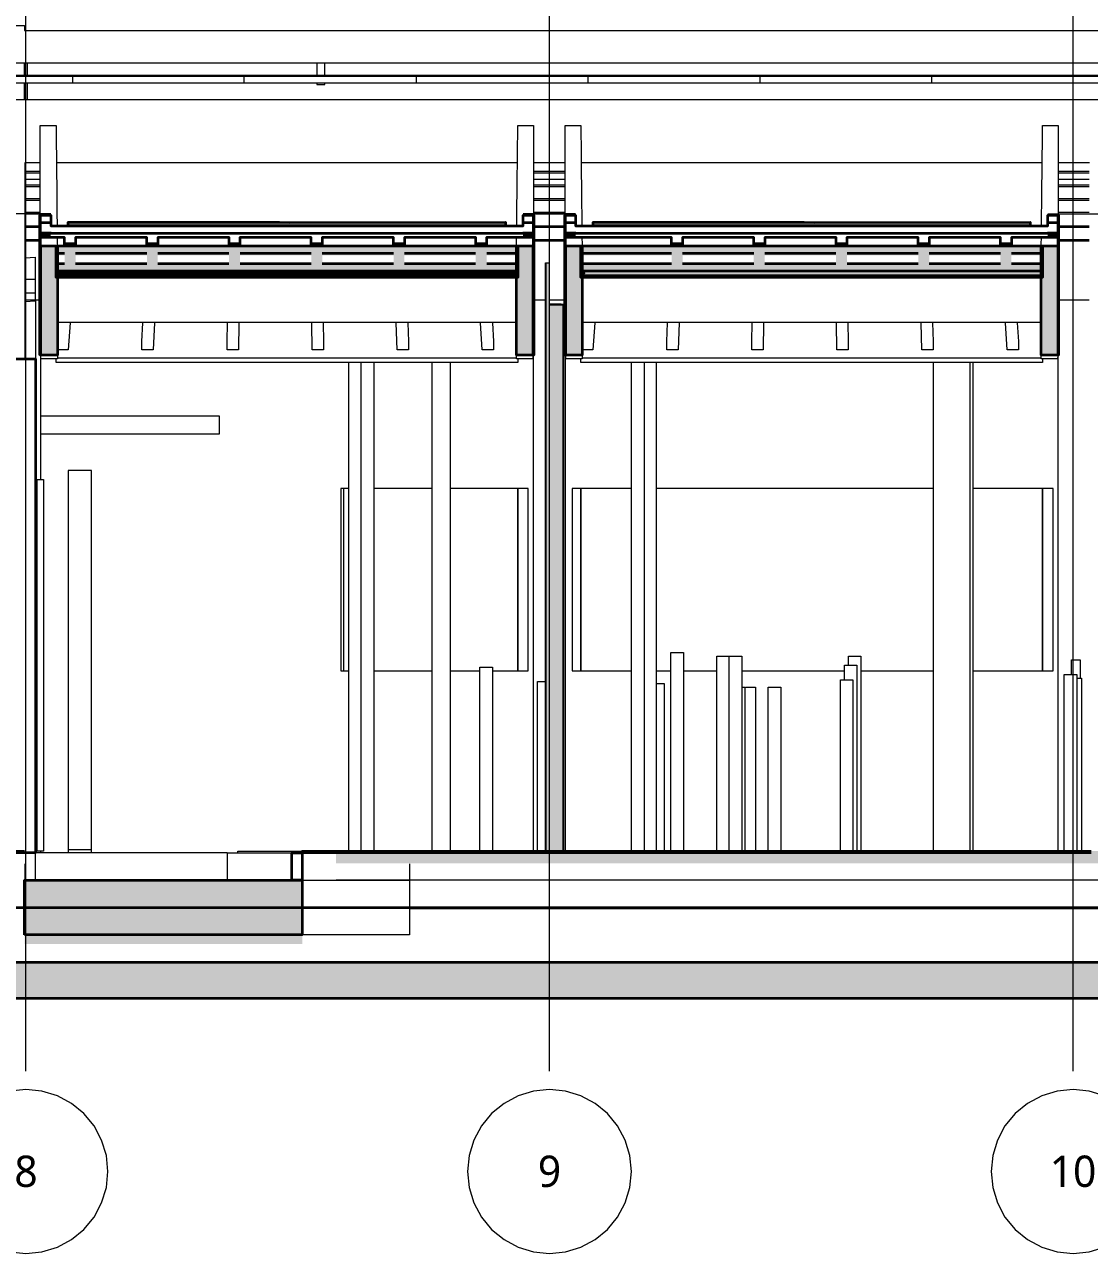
# Model space of a CAD drawing. Header units: millimetres. Extents: x 0 to 153524, y 0 to 59400.
# Drawn here: x 34685 to 40535, y 42700 to 49449 of the extents above; entities that cross this region are included whole.
import ezdxf

# ---------------------------------------------------------------- set-up
doc = ezdxf.new("R2010")
doc.units = ezdxf.units.MM
doc.linetypes.add('DASHDOT', pattern=[3.556, 2.54, -0.508, 0, -0.508])
for name, color, linetype, lineweight in [('01_切断（構造・壁）', 7, 'Continuous', 35), ('02_切断（家具）', 8, 'Continuous', 18), ('03_切断（ガラス）', 5, 'Continuous', 13), ('05_断熱（仮）', 2, 'Continuous', 9), ('10_見えがかり', 7, 'Continuous', 13), ('11_見えがかり（家具）', 8, 'Continuous', 9), ('12_見えがかり（ガラス）', 5, 'Continuous', 9), ('40_通り芯', 1, 'DASHDOT', 9), ('41_通り芯の符号', 1, 'Continuous', 13)]:
    doc.layers.add(name, color=color, linetype=linetype, lineweight=lineweight)
doc.styles.add('JP', font='NotoSansCJKjp-Regular.otf')

msp = doc.modelspace()

# ---------------------------------------------------------------- hatches: boundary and pattern name
at = {"layer": '01_切断（構造・壁）'}
for color, points in [(7, [(34769.2, 47633.3), (34769.2, 47701.5), (34769.2, 48402.3), (34769.4, 48402.3), (34771.1, 48402.3), (34771.1, 48334.1), (34771.1, 47633.3), (34771, 47633.3), (34771, 47633.3)]), (7, [(37482.9, 47633.3), (37481.1, 47633.3), (37481.1, 47701.5), (37481.1, 48402.3), (37481.3, 48402.3), (37483, 48402.3), (37483, 48334.1), (37483, 47633.3)]), (7, [(37654.1, 47633.3), (37653.9, 47633.3), (37652.2, 47633.3), (37652.2, 47701.5), (37652.2, 48402.3), (37652.3, 48402.3), (37654.1, 48402.3), (37654.1, 48334.1), (37654.1, 48334.1)]), (7, [(40365.8, 47633.3), (40364, 47633.3), (40364, 47701.5), (40364, 48402.3), (40364.2, 48402.3), (40366, 48402.3), (40366, 48334.1), (40366, 48334.1), (40366, 47633.3)]), (7, [(36137.7, 48342.4), (36085.3, 48342.5), (34924.9, 48342.5), (34924.9, 48352.8), (34924.9, 48362.5), (36085.7, 48362.5), (36138, 48362.4), (37327.4, 48362.5), (37327.4, 48352.1), (37327.4, 48342.5), (36137.7, 48342.4)]), (7, [(40210.3, 48342.5), (39021.6, 48342.4), (38968.3, 48342.5), (37807.8, 48342.5), (37807.8, 48352.8), (37807.8, 48362.5), (38968.6, 48362.5), (39021.9, 48362.4), (40210.3, 48362.5), (40210.3, 48352.1)]), (7, [(34794.8, 48233.3), (34864.7, 48233.3), (34864.7, 47633.3), (34810.1, 47633.3), (34774.7, 47633.3), (34774.7, 48233.3)]), (7, [(37387.6, 48233.3), (37407.8, 48233.3), (37477.6, 48233.3), (37477.6, 47633.3), (37423, 47633.3), (37387.6, 47633.3)]), (7, [(37677.8, 48233.3), (37747.6, 48233.3), (37747.6, 47633.3), (37693, 47633.3), (37657.6, 47633.3), (37657.6, 48233.3)]), (7, [(40270.6, 48233.3), (40290.7, 48233.3), (40360.6, 48233.3), (40360.6, 47633.3), (40306, 47633.3), (40270.6, 47633.3)]), (7, [(37473.8, 44900), (37415.7, 44900), (37240.6, 44900), (37178.4, 44900), (37178.3, 44900), (37177.2, 44900), (37176, 44900), (37173.6, 44900), (37168.6, 44900), (37161.5, 44900), (37152.3, 44900), (37141.3, 44900), (37128.8, 44900), (37115, 44900), (37100.1, 44900), (37084.4, 44900), (37068.2, 44900), (37051.6, 44900), (37035, 44900), (37018.6, 44900), (37002.7, 44900), (36987.6, 44900), (36973.6, 44900), (36959.7, 44900), (36944.7, 44900), (36928.9, 44900), (36912.4, 44900), (36895.3, 44900), (36877.8, 44900), (36860, 44900), (36842.1, 44900), (36824.2, 44900), (36806.6, 44900), (36789.4, 44900), (36772.7, 44900), (36756.8, 44900), (36741.8, 44900), (36727.7, 44900), (36724.4, 44900), (36719.1, 44900), (36713.4, 44900), (36707.3, 44900), (36700.8, 44900), (36693.9, 44900), (36686.7, 44900), (36679, 44900), (36671, 44900), (36662.7, 44900), (36654, 44900), (36644.9, 44900), (36635.6, 44900), (36625.9, 44900), (36615.9, 44900), (36605.7, 44900), (36595.1, 44900), (36584.3, 44900), (36573.3, 44900), (36560.8, 44900), (36546, 44900), (36529, 44900), (36510.1, 44900), (36489.5, 44900), (36467.4, 44900), (36444.2, 44900), (36420, 44900), (36344.9, 44900), (36343.6, 44900), (36340.3, 44900), (36335.1, 44900), (36328.2, 44900), (36319.6, 44900), (36309.5, 44900), (36298.1, 44900), (36285.4, 44900), (36271.8, 44900), (36257.3, 44900), (36242.4, 44900), (36227.1, 44900), (36211.8, 44900), (36210.4, 44900), (36210.4, 44909), (36210.4, 44910), (36211.8, 44910), (36227.1, 44910), (36242.4, 44910), (36257.3, 44910), (36271.8, 44910), (36285.4, 44910), (36298.1, 44910), (36309.5, 44910), (36319.6, 44910), (36328.2, 44910), (36335.1, 44910), (36340.3, 44910), (36343.6, 44910), (36344.9, 44910), (36420, 44910), (36444.2, 44910), (36467.4, 44910), (36489.5, 44910), (36510.1, 44910), (36529, 44910), (36546, 44910), (36560.8, 44910), (36573.3, 44910), (36584.3, 44910), (36595.1, 44910), (36605.7, 44910), (36615.9, 44910), (36625.9, 44910), (36635.6, 44910), (36644.9, 44910), (36654, 44910), (36662.7, 44910), (36671, 44910), (36679, 44910), (36686.7, 44910), (36693.9, 44910), (36700.8, 44910), (36707.3, 44910), (36713.4, 44910), (36719.1, 44910), (36724.4, 44910), (36727.7, 44910), (36741.8, 44910), (36756.8, 44910), (36772.7, 44910), (36789.4, 44910), (36806.6, 44910), (36824.2, 44910), (36842.1, 44910), (36860, 44910), (36877.8, 44910), (36895.3, 44910), (36912.4, 44910), (36928.9, 44910), (36944.7, 44910), (36959.7, 44910), (36973.6, 44910), (36987.6, 44910), (37002.7, 44910), (37018.6, 44910), (37035, 44910), (37051.6, 44910), (37068.2, 44910), (37084.4, 44910), (37100.1, 44910), (37115, 44910), (37128.8, 44910), (37141.3, 44910), (37152.3, 44910), (37161.5, 44910), (37168.6, 44910), (37173.6, 44910), (37176, 44910), (37177.2, 44910), (37178.3, 44910), (37178.4, 44910), (37240.6, 44910), (37415.7, 44910), (37473.8, 44910), (37566.7, 44910), (37566.7, 44903.8), (37566.7, 44900)]), (7, [(47879.6, 44842), (47879.6, 44900), (36396.1, 44900), (36396.1, 44842)]), (7, [(40450.8, 44900), (40263.7, 44900), (40146.7, 44900), (39971.6, 44900), (39796.6, 44900), (39621.5, 44900), (39446.4, 44900), (39271.4, 44900), (39154.4, 44900), (38874.3, 44900), (38594.2, 44900), (38314.1, 44900), (38034, 44900), (37753.9, 44900), (37566.7, 44900), (37566.7, 44906.2), (37566.7, 44910), (37753.9, 44910), (38034, 44910), (38314.1, 44910), (38594.2, 44910), (38874.3, 44910), (39154.4, 44910), (39271.4, 44910), (39446.4, 44910), (39621.5, 44910), (39796.6, 44910), (39971.6, 44910), (40146.7, 44910), (40263.7, 44910), (40450.8, 44910), (40450.8, 44903.8), (40450.8, 44903.8)]), (7, [(40450.8, 44910), (40543.8, 44910), (40823.9, 44910), (41104, 44910), (41384.1, 44910), (41664.2, 44910), (41944.3, 44910), (42002.4, 44910), (42177.5, 44910), (42352.5, 44910), (42527.6, 44910), (42702.7, 44910), (42877.7, 44910), (43052.8, 44910), (43332.9, 44910), (43332.9, 44903.8), (43332.9, 44903.8), (43332.9, 44900), (43052.8, 44900), (42877.7, 44900), (42702.7, 44900), (42527.6, 44900), (42352.5, 44900), (42177.5, 44900), (42002.4, 44900), (41944.3, 44900), (41664.2, 44900), (41384.1, 44900), (41104, 44900), (40823.9, 44900), (40543.8, 44900), (40450.8, 44900), (40450.8, 44906.2), (40450.8, 44906.2)]), (8, [(69279.8, 44100), (69129.8, 44100), (14654.1, 44100), (14504.1, 44100), (14504.1, 44300), (14504.1, 44752), (14654.1, 44752), (14654.1, 44300), (69129.8, 44300), (69129.8, 44752), (69279.8, 44752), (69279.8, 44300)]), (7, [(34684.7, 44450), (34684.7, 44629.6), (34684.7, 44750), (35266.4, 44750), (35270.5, 44750), (35327.9, 44750), (35329.8, 44750), (35333.2, 44750), (35700.6, 44750), (35703.5, 44750), (35709.7, 44750), (35918.7, 44750), (35918.8, 44750), (35925.2, 44750), (35932.5, 44750), (35940.7, 44750), (35949.6, 44750), (35951, 44750), (35954.8, 44750), (36047.6, 44750), (36049.3, 44750), (36052.7, 44750), (36057.9, 44750), (36064.6, 44750), (36072.8, 44750), (36082.3, 44750), (36093, 44750), (36104.6, 44750), (36117.1, 44750), (36130.1, 44750), (36143.4, 44750), (36156.8, 44750), (36169.9, 44750), (36182.4, 44750), (36195.9, 44750), (36210.4, 44750), (36210.4, 44479.8), (36210.4, 44450), (36195.9, 44450), (36182.4, 44450), (36169.9, 44450), (36156.8, 44450), (36143.4, 44450), (36130.1, 44450), (36117.1, 44450), (36104.6, 44450), (36093, 44450), (36082.3, 44450), (36072.8, 44450), (36064.6, 44450), (36057.9, 44450), (36052.7, 44450), (36049.3, 44450), (36047.6, 44450), (35954.8, 44450), (35951, 44450), (35949.6, 44450), (35940.7, 44450), (35932.5, 44450), (35925.2, 44450), (35918.8, 44450), (35918.7, 44450), (35709.7, 44450), (35703.5, 44450), (35700.6, 44450), (35333.2, 44450), (35329.8, 44450), (35327.9, 44450), (35270.5, 44450), (35266.4, 44450)])]:
    msp.add_hatch(color=color, dxfattribs=at).paths.add_polyline_path(points)
at = {"layer": '01_切断（構造・壁）', "true_color": 0xe9dcc4}
for points in [[(36054.2, 48095.4), (37394.6, 48095.4), (37394.6, 48083.4), (36204.5, 48083.4), (34857.6, 48083.4), (34857.6, 48095.4)], [(37394.6, 48083.4), (37394.6, 48071.4), (36054.2, 48071.4), (34857.6, 48071.4), (34857.6, 48072.2), (34857.6, 48083.4), (36204.1, 48083.4), (36204.1, 48083.4)], [(40277.6, 48083.4), (40277.6, 48071.4), (38937.1, 48071.4), (37740.6, 48071.4), (37740.6, 48072.2), (37740.5, 48083.4), (37759.6, 48083.4), (37740.6, 48083.4), (37740.6, 48095.4), (38937.1, 48095.4), (40277.6, 48095.4), (40277.6, 48083.4)]]:
    msp.add_hatch(color=8, dxfattribs=at).paths.add_polyline_path(points)
at = {"layer": '02_切断（家具）'}
msp.add_hatch(color=8, dxfattribs=at).paths.add_polyline_path([(37613.2, 47909.4), (37613.8, 47909.4), (37614.4, 47909.4), (37615, 47909.4), (37615.5, 47909.4), (37616.1, 47909.4), (37616.6, 47909.4), (37617.1, 47909.4), (37617.6, 47909.4), (37618.1, 47909.4), (37618.6, 47909.4), (37619.1, 47909.4), (37619.6, 47909.4), (37620.1, 47909.4), (37620.6, 47909.4), (37621.1, 47909.4), (37621.7, 47909.4), (37622.2, 47909.4), (37622.7, 47909.4), (37623.2, 47909.4), (37623.7, 47909.4), (37624.3, 47909.4), (37625.8, 47909.4), (37626.3, 47909.4), (37627.8, 47909.4), (37628.3, 47909.4), (37629.7, 47909.4), (37630.2, 47909.4), (37630.6, 47909.4), (37631, 47909.4), (37631.4, 47909.4), (37631.8, 47909.4), (37632.2, 47909.4), (37632.6, 47909.4), (37633, 47909.4), (37633.5, 47909.4), (37633.9, 47909.4), (37634.3, 47909.4), (37634.7, 47909.4), (37635.1, 47909.4), (37635.5, 47909.4), (37636, 47909.4), (37636.4, 47909.4), (37637, 47909.4), (37637.4, 47909.4), (37638, 47909.4), (37638.3, 47909.4), (37638.8, 47909.4), (37639.1, 47909.4), (37639.5, 47909.4), (37639.8, 47909.4), (37640.1, 47909.4), (37640.3, 47909.4), (37640.5, 47909.4), (37640.7, 47909.4), (37640.8, 47909.4), (37641, 47909.4), (37641.1, 47909.4), (37641.1, 45698.2), (37641.1, 45698.2), (37641.1, 44900), (37640.4, 44900), (37637.9, 44900), (37635.6, 44900), (37633.5, 44900), (37631.5, 44900), (37629.7, 44900), (37628, 44900), (37626.4, 44900), (37625, 44900), (37623.6, 44900), (37622.3, 44900), (37621, 44900), (37619.8, 44900), (37618.6, 44900), (37617.4, 44900), (37616.3, 44900), (37615.1, 44900), (37614.1, 44900), (37613, 44900), (37612, 44900), (37611, 44900), (37610, 44900), (37609, 44900), (37608.1, 44900), (37607.2, 44900), (37606.3, 44900), (37605.4, 44900), (37604.5, 44900), (37603.7, 44900), (37602.9, 44900), (37602.1, 44900), (37601.3, 44900), (37600.5, 44900), (37599.8, 44900), (37599, 44900), (37598.3, 44900), (37597.6, 44900), (37596.9, 44900), (37596.2, 44900), (37595.6, 44900), (37594.9, 44900), (37594.3, 44900), (37593.6, 44900), (37593, 44900), (37592.3, 44900), (37591.6, 44900), (37591, 44900), (37590.3, 44900), (37589.5, 44900), (37588.8, 44900), (37588.1, 44900), (37587.3, 44900), (37586.6, 44900), (37585.8, 44900), (37585, 44900), (37584.2, 44900), (37583.3, 44900), (37582.5, 44900), (37581.6, 44900), (37580.7, 44900), (37579.8, 44900), (37578.9, 44900), (37578, 44900), (37577, 44900), (37576, 44900), (37575, 44900), (37574, 44900), (37573, 44900), (37571.9, 44900), (37570.8, 44900), (37569.7, 44900), (37568.6, 44900), (37567.4, 44900), (37566.2, 44900), (37564.9, 44900), (37563.6, 44900), (37562.2, 44900), (37560.6, 44900), (37559, 44900), (37557.3, 44900), (37555.4, 44900), (37553.3, 44900), (37551.1, 44900), (37550.6, 44900), (37550.6, 47375.2), (37550.6, 48140), (37551.9, 48140), (37553.6, 48140), (37555.2, 48140), (37556.9, 48140), (37558.5, 48140), (37560.2, 48140), (37561.8, 48140), (37563.4, 48140), (37565.1, 48140), (37566.7, 48140), (37567.6, 48140), (37567.6, 47963.9), (37567.6, 47909.3), (37568.3, 47909.3), (37569.9, 47909.3), (37571.5, 47909.3), (37573, 47909.3), (37574.6, 47909.3), (37576.2, 47909.3), (37577.8, 47909.3), (37579.3, 47909.3), (37580.9, 47909.3), (37582.4, 47909.3), (37583.9, 47909.3), (37585.4, 47909.3), (37587, 47909.3), (37588.5, 47909.3), (37590.1, 47909.3), (37591.7, 47909.3), (37593.4, 47909.3), (37595.2, 47909.3), (37597, 47909.3), (37598.9, 47909.3), (37600.9, 47909.3), (37602.9, 47909.3), (37605, 47909.4), (37607.2, 47909.4), (37609.5, 47909.4), (37609.8, 47909.4), (37610.5, 47909.4), (37611.2, 47909.4), (37611.9, 47909.4), (37612.6, 47909.4), (37612.6, 47909.4)])
at = {"layer": '05_断熱（仮）', "true_color": 0xf3d98b}
for points in [[(34801.7, 48305.3), (34828.8, 48305.3), (34828.8, 48278.4), (34771.1, 48278.4), (34771.1, 48305.3)], [(37454, 48305.3), (37481.1, 48305.3), (37481.1, 48278.4), (37423.4, 48278.4), (37423.4, 48305.3)], [(37684.7, 48305.3), (37711.7, 48305.3), (37711.7, 48278.4), (37654.1, 48278.4), (37654.1, 48305.3)], [(40337, 48305.3), (40364, 48305.3), (40364, 48278.4), (40306.4, 48278.4), (40306.4, 48305.3)], [(37394.7, 48233.4), (37394.7, 48181.4), (37223.4, 48181.4), (37223.4, 48160), (37223.4, 48160), (37223.4, 48136.5), (37193.7, 48136.5), (37163.4, 48136.5), (37163.4, 48158.1), (37163.4, 48181.4), (36771.7, 48181.4), (36771.7, 48160.1), (36771.7, 48136.7), (36741.9, 48136.7), (36711.6, 48136.7), (36711.6, 48158.2), (36711.6, 48181.4), (36320, 48181.4), (36320, 48160.2), (36320, 48136.8), (36290.2, 48136.8), (36290.2, 48136.8), (36259.9, 48136.8), (36259.9, 48158.3), (36259.9, 48181.4), (36053, 48181.4), (35868.2, 48181.4), (35868.2, 48160.2), (35868.2, 48136.8), (35838.5, 48136.7), (35838.5, 48136.7), (35808.2, 48136.7), (35808.2, 48158.3), (35808.2, 48181.4), (35416.5, 48181.4), (35416.5, 48160.1), (35416.5, 48136.7), (35386.7, 48136.7), (35356.4, 48136.6), (35356.4, 48158.2), (35356.4, 48181.4), (34964.8, 48181.4), (34964.8, 48159.9), (34964.8, 48136.5), (34935, 48136.5), (34904.7, 48136.5), (34904.7, 48158), (34904.7, 48181.4), (34857.6, 48181.4), (34857.5, 48233.4), (36201.9, 48233.4)], [(34964.8, 48245.4), (34964.8, 48233.5), (34935, 48233.5), (34904.7, 48233.5), (34904.7, 48245.4)], [(35356.4, 48233.6), (35356.4, 48245.4), (35416.5, 48245.4), (35416.5, 48233.7), (35386.7, 48233.7)], [(35838.5, 48233.7), (35808.2, 48233.7), (35808.2, 48245.4), (35868.2, 48245.4), (35868.2, 48233.8), (35838.5, 48233.7)], [(36290.2, 48233.8), (36259.9, 48233.8), (36259.9, 48245.4), (36320, 48245.4), (36320, 48233.8), (36290.2, 48233.8)], [(36711.6, 48233.7), (36711.6, 48245.4), (36771.7, 48245.4), (36771.7, 48233.7), (36741.9, 48233.7)], [(37163.4, 48233.5), (37163.4, 48245.4), (37223.4, 48245.4), (37223.4, 48233.5), (37193.7, 48233.5)], [(40106.4, 48160), (40106.4, 48136.5), (40076.6, 48136.5), (40046.3, 48136.5), (40046.3, 48158.1), (40046.3, 48181.4), (39654.6, 48181.4), (39654.6, 48160.1), (39654.6, 48136.7), (39624.9, 48136.7), (39594.6, 48136.7), (39594.6, 48158.2), (39594.6, 48181.4), (39202.9, 48181.4), (39202.9, 48160.2), (39202.9, 48136.8), (39173.1, 48136.8), (39142.8, 48136.8), (39142.8, 48158.3), (39142.8, 48181.4), (38935.9, 48181.4), (38751.2, 48181.4), (38751.2, 48160.2), (38751.2, 48136.8), (38721.4, 48136.7), (38691.1, 48136.7), (38691.1, 48158.3), (38691.1, 48181.4), (38299.4, 48181.4), (38299.4, 48160.1), (38299.4, 48136.7), (38269.7, 48136.7), (38239.4, 48136.6), (38239.4, 48136.6), (38239.4, 48158.2), (38239.4, 48181.4), (37740.5, 48181.4), (37740.5, 48233.4), (39084.8, 48233.4), (40277.6, 48233.4), (40277.6, 48181.4), (40106.4, 48181.4)], [(38239.4, 48233.6), (38239.4, 48233.6), (38239.4, 48245.4), (38299.4, 48245.4), (38299.4, 48233.7), (38269.7, 48233.7)], [(38691.1, 48233.7), (38691.1, 48245.4), (38751.2, 48245.4), (38751.2, 48233.8), (38721.4, 48233.7)], [(39142.8, 48233.8), (39142.8, 48245.4), (39202.9, 48245.4), (39202.9, 48233.8), (39173.1, 48233.8)], [(39594.6, 48233.7), (39594.6, 48245.4), (39654.6, 48245.4), (39654.6, 48233.7), (39624.9, 48233.7)], [(40046.3, 48245.4), (40106.4, 48245.4), (40106.4, 48233.5), (40076.6, 48233.5), (40046.3, 48233.5)], [(37394.6, 48136.4), (37394.6, 48095.4), (36054.2, 48095.4), (34857.6, 48095.4), (34857.6, 48136.4), (36201.9, 48136.4)], [(39084.8, 48136.4), (40277.6, 48136.4), (40277.6, 48095.4), (38937.1, 48095.4), (37740.6, 48095.4), (37740.5, 48136.4)], [(34684.7, 44449), (36210.4, 44449), (36210.4, 44429.8), (36210.4, 44400), (36195.9, 44400), (36182.4, 44400), (36169.9, 44400), (36156.8, 44400), (36143.4, 44400), (36130.1, 44400), (36117.1, 44400), (36104.6, 44400), (36093, 44400), (36082.3, 44400), (36072.8, 44400), (36064.6, 44400), (36057.9, 44400), (36052.7, 44400), (36049.3, 44400), (36047.6, 44400), (35954.8, 44400), (35951, 44400), (35949.6, 44400), (35940.7, 44400), (35932.5, 44400), (35925.2, 44400), (35918.8, 44400), (35918.7, 44400), (35709.7, 44400), (35703.5, 44400), (35700.6, 44400), (35333.2, 44400), (35329.8, 44400), (35327.9, 44400), (35270.5, 44400), (35266.4, 44400), (34684.7, 44400)]]:
    msp.add_hatch(color=8, dxfattribs=at).paths.add_polyline_path(points)

# ---------------------------------------------------------------- linework, layer by layer
at = {"layer": '01_切断（構造・壁）'}
for points in [[(34769.2, 47633.3), (34769.2, 47701.5), (34769.2, 48402.3), (34769.4, 48402.3), (34771.1, 48402.3), (34771.1, 48334.1), (34771.1, 47633.3), (34771, 47633.3), (34771, 47633.3), (34769.2, 47633.3)], [(34935, 48233.5), (34904.7, 48233.5), (34904.7, 48255), (34904.7, 48278.4), (34771.1, 48278.4), (34771.1, 48312.1), (34771.1, 48342.4), (34771.1, 48342.4), (34771.1, 48374.2), (34771.1, 48402.3), (34801.7, 48402.3), (34828.8, 48402.3), (34828.8, 48370.5), (34828.8, 48342.4), (36054.2, 48342.4), (37423.4, 48342.4), (37423.4, 48374.2), (37423.4, 48402.3), (37454, 48402.3), (37481.1, 48402.3), (37481.1, 48370.5), (37481.1, 48342.4), (37481.1, 48342.4), (37481.1, 48308.7), (37481.1, 48278.4), (37481.1, 48278.4), (37223.4, 48278.4), (37223.4, 48257), (37223.4, 48257), (37223.4, 48233.5), (37193.7, 48233.5), (37163.4, 48233.5), (37163.4, 48255.1), (37163.4, 48278.4), (36771.7, 48278.4), (36771.7, 48257.1), (36771.7, 48233.7), (36741.9, 48233.7), (36711.6, 48233.7), (36711.6, 48255.2), (36711.6, 48278.4), (36320, 48278.4), (36320, 48257.2), (36320, 48233.8), (36290.2, 48233.8), (36290.2, 48233.8), (36259.9, 48233.8), (36259.9, 48255.3), (36259.9, 48278.4), (36053, 48278.4), (35868.2, 48278.4), (35868.2, 48257.2), (35868.2, 48233.8), (35838.5, 48233.7), (35838.5, 48233.7), (35808.2, 48233.7), (35808.2, 48255.3), (35808.2, 48278.4), (35416.5, 48278.4), (35416.5, 48257.1), (35416.5, 48233.7), (35386.7, 48233.7), (35356.4, 48233.6), (35356.4, 48255.2), (35356.4, 48278.4), (34964.8, 48278.4), (34964.8, 48256.9), (34964.8, 48233.5), (34935, 48233.5)], [(37482.9, 47633.3), (37481.1, 47633.3), (37481.1, 47701.5), (37481.1, 48402.3), (37481.3, 48402.3), (37483, 48402.3), (37483, 48334.1), (37483, 47633.3), (37482.9, 47633.3)], [(37654.1, 47633.3), (37653.9, 47633.3), (37652.2, 47633.3), (37652.2, 47701.5), (37652.2, 48402.3), (37652.3, 48402.3), (37654.1, 48402.3), (37654.1, 48334.1), (37654.1, 48334.1), (37654.1, 47633.3)], [(40106.4, 48233.5), (40076.6, 48233.5), (40046.3, 48233.5), (40046.3, 48255.1), (40046.3, 48278.4), (39654.6, 48278.4), (39654.6, 48257.1), (39654.6, 48233.7), (39624.9, 48233.7), (39594.6, 48233.7), (39594.6, 48255.2), (39594.6, 48278.4), (39202.9, 48278.4), (39202.9, 48257.2), (39202.9, 48233.8), (39173.1, 48233.8), (39142.8, 48233.8), (39142.8, 48255.3), (39142.8, 48278.4), (38935.9, 48278.4), (38751.2, 48278.4), (38751.2, 48257.2), (38751.2, 48233.8), (38721.4, 48233.7), (38691.1, 48233.7), (38691.1, 48255.3), (38691.1, 48278.4), (38299.4, 48278.4), (38299.4, 48257.1), (38299.4, 48233.7), (38269.7, 48233.7), (38239.4, 48233.6), (38239.4, 48233.6), (38239.4, 48255.2), (38239.4, 48278.4), (37654.1, 48278.4), (37654.1, 48312.1), (37654, 48342.4), (37654.1, 48342.4), (37654.1, 48374.2), (37654.1, 48402.3), (37684.7, 48402.3), (37711.7, 48402.3), (37711.7, 48370.5), (37711.7, 48342.4), (38937.1, 48342.4), (40306.4, 48342.4), (40306.4, 48374.2), (40306.4, 48402.3), (40337, 48402.3), (40364, 48402.3), (40364, 48370.5), (40364, 48342.4), (40364.1, 48342.4), (40364.1, 48308.7), (40364, 48278.4), (40106.4, 48278.4), (40106.4, 48257), (40106.4, 48233.5)], [(40365.8, 47633.3), (40364, 47633.3), (40364, 47701.5), (40364, 48402.3), (40364.2, 48402.3), (40366, 48402.3), (40366, 48334.1), (40366, 48334.1), (40366, 47633.3), (40365.8, 47633.3)], [(34772.1, 48362.3), (34801.7, 48362.3), (34827.8, 48362.3)], [(36137.7, 48342.4), (36085.3, 48342.5), (34924.9, 48342.5), (34924.9, 48352.8), (34924.9, 48362.5), (36085.7, 48362.5), (36138, 48362.4), (37327.4, 48362.5), (37327.4, 48352.1), (37327.4, 48342.5), (36137.7, 48342.4), (36137.7, 48342.4)], [(37424.4, 48362.3), (37454, 48362.3), (37480.1, 48362.3)], [(37655.1, 48362.3), (37684.7, 48362.3), (37710.7, 48362.3)], [(40210.3, 48342.5), (39021.6, 48342.4), (38968.3, 48342.5), (37807.8, 48342.5), (37807.8, 48352.8), (37807.8, 48362.5), (38968.6, 48362.5), (39021.9, 48362.4), (40210.3, 48362.5), (40210.3, 48352.1), (40210.3, 48342.5)], [(40307.4, 48362.3), (40337, 48362.3), (40363, 48362.3)], [(34772.1, 48305.3), (34801.7, 48305.3), (34828.8, 48305.3), (34828.8, 48304.8)], [(34829.3, 48302.4), (36054.2, 48302.4), (37422.9, 48302.4)], [(37423.4, 48304.8), (37423.4, 48305.3), (37454, 48305.3), (37480.1, 48305.3)], [(37655.1, 48305.3), (37684.7, 48305.3), (37711.7, 48305.3), (37711.7, 48304.8)], [(37712.2, 48302.4), (38937.1, 48302.4), (40305.9, 48302.4)], [(40306.4, 48304.8), (40306.4, 48305.3), (40337, 48305.3), (40363.1, 48305.3)], [(34794.8, 48233.3), (34864.7, 48233.3), (34864.7, 47633.3), (34810.1, 47633.3), (34774.7, 47633.3), (34774.7, 48233.3), (34794.8, 48233.3)], [(34857.6, 48083.4), (34857.6, 48163), (34857.5, 48233.4), (36201.9, 48233.4), (37394.7, 48233.4), (37394.7, 48153.9), (37394.6, 48083.4), (36204.5, 48083.4), (34857.6, 48083.4)], [(34858.6, 48193.4), (34904.2, 48193.4)], [(34905.7, 48245.4), (34963.8, 48245.4)], [(34965.3, 48193.4), (35355.9, 48193.4)], [(35357.4, 48245.4), (35415.5, 48245.4)], [(35417, 48193.4), (35807.7, 48193.4)], [(35809.2, 48245.4), (35867.2, 48245.4)], [(35868.7, 48193.4), (36201.9, 48193.4), (36259.4, 48193.4)], [(36260.9, 48245.4), (36319, 48245.4)], [(36320.5, 48193.4), (36711.1, 48193.4)], [(36712.6, 48245.4), (36770.7, 48245.4)], [(36772.2, 48193.4), (37162.9, 48193.4)], [(37164.4, 48245.4), (37222.4, 48245.4)], [(37223.9, 48193.4), (37393.7, 48193.4)], [(37387.6, 48233.3), (37407.8, 48233.3), (37477.6, 48233.3), (37477.6, 47633.3), (37423, 47633.3), (37387.6, 47633.3), (37387.6, 48233.3)], [(37677.8, 48233.3), (37747.6, 48233.3), (37747.6, 47633.3), (37693, 47633.3), (37657.6, 47633.3), (37657.6, 48233.3), (37677.8, 48233.3)], [(40277.6, 48233.4), (40277.6, 48153.9), (40277.6, 48083.4), (40277.6, 48083.4), (40277.6, 48070.7), (40277.6, 48059.4), (39087.5, 48059.4), (37740.6, 48059.4), (37740.6, 48072.2), (37740.5, 48083.4), (37759.6, 48083.4), (37740.6, 48083.4), (37740.5, 48163), (37740.5, 48233.4), (39084.8, 48233.4), (40277.6, 48233.4)], [(37741.5, 48193.4), (38238.9, 48193.4)], [(38240.4, 48245.4), (38298.4, 48245.4)], [(38299.9, 48193.4), (38690.6, 48193.4)], [(38692.1, 48245.4), (38750.2, 48245.4)], [(38751.7, 48193.4), (39084.8, 48193.4), (39142.3, 48193.4)], [(39143.8, 48245.4), (39201.9, 48245.4)], [(39203.4, 48193.4), (39594.1, 48193.4)], [(39595.6, 48245.4), (39653.6, 48245.4)], [(39655.1, 48193.4), (40045.8, 48193.4)], [(40047.3, 48245.4), (40105.4, 48245.4)], [(40106.9, 48193.4), (40276.6, 48193.4)], [(40270.6, 48233.3), (40290.7, 48233.3), (40360.6, 48233.3), (40360.6, 47633.3), (40306, 47633.3), (40270.6, 47633.3), (40270.6, 48233.3)], [(34858.6, 48136.4), (34904.2, 48136.4)], [(34965.3, 48136.4), (35355.9, 48136.4)], [(35417, 48136.4), (35807.7, 48136.4)], [(35868.7, 48136.4), (36201.9, 48136.4), (36259.4, 48136.4)], [(36320.5, 48136.4), (36711.1, 48136.4)], [(36772.2, 48136.4), (37162.9, 48136.4)], [(37223.9, 48136.4), (37393.6, 48136.4)], [(37741.5, 48136.4), (38238.9, 48136.4)], [(38299.9, 48136.4), (38690.6, 48136.4)], [(38751.7, 48136.4), (39084.8, 48136.4), (39142.3, 48136.4)], [(39203.4, 48136.4), (39594.1, 48136.4)], [(39655.1, 48136.4), (40045.8, 48136.4)], [(40106.9, 48136.4), (40276.6, 48136.4)], [(36204.1, 48083.4), (36204.1, 48083.4), (37394.6, 48083.4), (37394.6, 48070.7), (37394.6, 48059.4), (36204.5, 48059.4), (34857.6, 48059.4), (34857.6, 48072.2), (34857.6, 48083.4), (36204.1, 48083.4)], [(34858.6, 48095.4), (36054.2, 48095.4), (37393.6, 48095.4)], [(34858.6, 48071.4), (36054.2, 48071.4), (37393.6, 48071.4)], [(37741.6, 48095.4), (38937.1, 48095.4), (40276.6, 48095.4)], [(37741.6, 48071.4), (38937.1, 48071.4), (40276.6, 48071.4)], [(34682.2, 47613), (34682.2, 47613), (34744.7, 47613), (34744.7, 47613), (34744.7, 46458.4), (34744.7, 44900), (34682.2, 44900), (34624.6, 44900), (34624.6, 46478.8), (34624.6, 47613), (34682.2, 47613), (34682.2, 47613)], [(31801.7, 44910), (32186.1, 44910), (32522.5, 44910), (32858.8, 44910), (33195.2, 44910), (33531.6, 44910), (34684.7, 44910)], [(36201.4, 44750), (36185.6, 44750), (36173.8, 44750), (36173.6, 44750), (36172.5, 44750), (36160.9, 44750), (36160.6, 44750), (36159.9, 44750), (36159, 44750), (36157.8, 44750), (36156.3, 44750), (36154.6, 44750), (36152.8, 44750), (36152.7, 44750), (36152.7, 44885), (36152.7, 44885), (36152.7, 44900), (36152.8, 44900), (36154.6, 44900), (36156.3, 44900), (36157.8, 44900), (36159, 44900), (36159.9, 44900), (36160.6, 44900), (36160.9, 44900), (36172.5, 44900), (36173.6, 44900), (36173.8, 44900), (36185.6, 44900), (36201.4, 44900), (36201.4, 44900), (36209.9, 44900), (36210.4, 44900), (36210.4, 44764.9), (36210.4, 44750), (36209.9, 44750), (36201.4, 44750), (36201.4, 44750)], [(37473.8, 44900), (37415.7, 44900), (37240.6, 44900), (37178.4, 44900), (37178.3, 44900), (37177.2, 44900), (37176, 44900), (37173.6, 44900), (37168.6, 44900), (37161.5, 44900), (37152.3, 44900), (37141.3, 44900), (37128.8, 44900), (37115, 44900), (37100.1, 44900), (37084.4, 44900), (37068.2, 44900), (37051.6, 44900), (37035, 44900), (37018.6, 44900), (37002.7, 44900), (36987.6, 44900), (36973.6, 44900), (36959.7, 44900), (36944.7, 44900), (36928.9, 44900), (36912.4, 44900), (36895.3, 44900), (36877.8, 44900), (36860, 44900), (36842.1, 44900), (36824.2, 44900), (36806.6, 44900), (36789.4, 44900), (36772.7, 44900), (36756.8, 44900), (36741.8, 44900), (36727.7, 44900), (36724.4, 44900), (36719.1, 44900), (36713.4, 44900), (36707.3, 44900), (36700.8, 44900), (36693.9, 44900), (36686.7, 44900), (36679, 44900), (36671, 44900), (36662.7, 44900), (36654, 44900), (36644.9, 44900), (36635.6, 44900), (36625.9, 44900), (36615.9, 44900), (36605.7, 44900), (36595.1, 44900), (36584.3, 44900), (36573.3, 44900), (36560.8, 44900), (36546, 44900), (36529, 44900), (36510.1, 44900), (36489.5, 44900), (36467.4, 44900), (36444.2, 44900), (36420, 44900), (36344.9, 44900), (36343.6, 44900), (36340.3, 44900), (36335.1, 44900), (36328.2, 44900), (36319.6, 44900), (36309.5, 44900), (36298.1, 44900), (36285.4, 44900), (36271.8, 44900), (36257.3, 44900), (36242.4, 44900), (36227.1, 44900), (36211.8, 44900), (36210.4, 44900), (36210.4, 44909), (36210.4, 44910), (36211.8, 44910), (36227.1, 44910), (36242.4, 44910), (36257.3, 44910), (36271.8, 44910), (36285.4, 44910), (36298.1, 44910), (36309.5, 44910), (36319.6, 44910), (36328.2, 44910), (36335.1, 44910), (36340.3, 44910), (36343.6, 44910), (36344.9, 44910), (36420, 44910), (36444.2, 44910), (36467.4, 44910), (36489.5, 44910), (36510.1, 44910), (36529, 44910), (36546, 44910), (36560.8, 44910), (36573.3, 44910), (36584.3, 44910), (36595.1, 44910), (36605.7, 44910), (36615.9, 44910), (36625.9, 44910), (36635.6, 44910), (36644.9, 44910), (36654, 44910), (36662.7, 44910), (36671, 44910), (36679, 44910), (36686.7, 44910), (36693.9, 44910), (36700.8, 44910), (36707.3, 44910), (36713.4, 44910), (36719.1, 44910), (36724.4, 44910), (36727.7, 44910), (36741.8, 44910), (36756.8, 44910), (36772.7, 44910), (36789.4, 44910), (36806.6, 44910), (36824.2, 44910), (36842.1, 44910), (36860, 44910), (36877.8, 44910), (36895.3, 44910), (36912.4, 44910), (36928.9, 44910), (36944.7, 44910), (36959.7, 44910), (36973.6, 44910), (36987.6, 44910), (37002.7, 44910), (37018.6, 44910), (37035, 44910), (37051.6, 44910), (37068.2, 44910), (37084.4, 44910), (37100.1, 44910), (37115, 44910), (37128.8, 44910), (37141.3, 44910), (37152.3, 44910), (37161.5, 44910), (37168.6, 44910), (37173.6, 44910), (37176, 44910), (37177.2, 44910), (37178.3, 44910), (37178.4, 44910), (37240.6, 44910), (37415.7, 44910), (37473.8, 44910), (37566.7, 44910), (37566.7, 44903.8), (37566.7, 44900), (37473.8, 44900)], [(40450.8, 44900), (40263.7, 44900), (40146.7, 44900), (39971.6, 44900), (39796.6, 44900), (39621.5, 44900), (39446.4, 44900), (39271.4, 44900), (39154.4, 44900), (38874.3, 44900), (38594.2, 44900), (38314.1, 44900), (38034, 44900), (37753.9, 44900), (37566.7, 44900), (37566.7, 44906.2), (37566.7, 44910), (37753.9, 44910), (38034, 44910), (38314.1, 44910), (38594.2, 44910), (38874.3, 44910), (39154.4, 44910), (39271.4, 44910), (39446.4, 44910), (39621.5, 44910), (39796.6, 44910), (39971.6, 44910), (40146.7, 44910), (40263.7, 44910), (40450.8, 44910), (40450.8, 44903.8), (40450.8, 44903.8), (40450.8, 44900)], [(40450.8, 44910), (40543.8, 44910)], [(40543.8, 44900), (40450.8, 44900), (40450.8, 44906.2), (40450.8, 44906.2), (40450.8, 44910)], [(69279.8, 44100), (69129.8, 44100), (14654.1, 44100), (14504.1, 44100), (14504.1, 44300), (14504.1, 44752), (14654.1, 44752), (14654.1, 44300), (69129.8, 44300), (69129.8, 44752), (69279.8, 44752), (69279.8, 44300), (69279.8, 44100)], [(34684.7, 44450), (34684.7, 44629.6), (34684.7, 44750), (35266.4, 44750), (35270.5, 44750), (35327.9, 44750), (35329.8, 44750), (35333.2, 44750), (35700.6, 44750), (35703.5, 44750), (35709.7, 44750), (35918.7, 44750), (35918.8, 44750), (35925.2, 44750), (35932.5, 44750), (35940.7, 44750), (35949.6, 44750), (35951, 44750), (35954.8, 44750), (36047.6, 44750), (36049.3, 44750), (36052.7, 44750), (36057.9, 44750), (36064.6, 44750), (36072.8, 44750), (36082.3, 44750), (36093, 44750), (36104.6, 44750), (36117.1, 44750), (36130.1, 44750), (36143.4, 44750), (36156.8, 44750), (36169.9, 44750), (36182.4, 44750), (36195.9, 44750), (36210.4, 44750), (36210.4, 44479.8), (36210.4, 44450), (36195.9, 44450), (36182.4, 44450), (36169.9, 44450), (36156.8, 44450), (36143.4, 44450), (36130.1, 44450), (36117.1, 44450), (36104.6, 44450), (36093, 44450), (36082.3, 44450), (36072.8, 44450), (36064.6, 44450), (36057.9, 44450), (36052.7, 44450), (36049.3, 44450), (36047.6, 44450), (35954.8, 44450), (35951, 44450), (35949.6, 44450), (35940.7, 44450), (35932.5, 44450), (35925.2, 44450), (35918.8, 44450), (35918.7, 44450), (35709.7, 44450), (35703.5, 44450), (35700.6, 44450), (35333.2, 44450), (35329.8, 44450), (35327.9, 44450), (35270.5, 44450), (35266.4, 44450), (34684.7, 44450)], [(9500, 44600), (78500, 44600)]]:
    msp.add_lwpolyline(points, dxfattribs=at)
at = {"layer": '02_切断（家具）'}
msp.add_lwpolyline([(37613.2, 47909.4), (37613.8, 47909.4), (37614.4, 47909.4), (37615, 47909.4), (37615.5, 47909.4), (37616.1, 47909.4), (37616.6, 47909.4), (37617.1, 47909.4), (37617.6, 47909.4), (37618.1, 47909.4), (37618.6, 47909.4), (37619.1, 47909.4), (37619.6, 47909.4), (37620.1, 47909.4), (37620.6, 47909.4), (37621.1, 47909.4), (37621.7, 47909.4), (37622.2, 47909.4), (37622.7, 47909.4), (37623.2, 47909.4), (37623.7, 47909.4), (37624.3, 47909.4), (37625.8, 47909.4), (37626.3, 47909.4), (37627.8, 47909.4), (37628.3, 47909.4), (37629.7, 47909.4), (37630.2, 47909.4), (37630.6, 47909.4), (37631, 47909.4), (37631.4, 47909.4), (37631.8, 47909.4), (37632.2, 47909.4), (37632.6, 47909.4), (37633, 47909.4), (37633.5, 47909.4), (37633.9, 47909.4), (37634.3, 47909.4), (37634.7, 47909.4), (37635.1, 47909.4), (37635.5, 47909.4), (37636, 47909.4), (37636.4, 47909.4), (37637, 47909.4), (37637.4, 47909.4), (37638, 47909.4), (37638.3, 47909.4), (37638.8, 47909.4), (37639.1, 47909.4), (37639.5, 47909.4), (37639.8, 47909.4), (37640.1, 47909.4), (37640.3, 47909.4), (37640.5, 47909.4), (37640.7, 47909.4), (37640.8, 47909.4), (37641, 47909.4), (37641.1, 47909.4), (37641.1, 45698.2), (37641.1, 45698.2), (37641.1, 44900), (37640.4, 44900), (37637.9, 44900), (37635.6, 44900), (37633.5, 44900), (37631.5, 44900), (37629.7, 44900), (37628, 44900), (37626.4, 44900), (37625, 44900), (37623.6, 44900), (37622.3, 44900), (37621, 44900), (37619.8, 44900), (37618.6, 44900), (37617.4, 44900), (37616.3, 44900), (37615.1, 44900), (37614.1, 44900), (37613, 44900), (37612, 44900), (37611, 44900), (37610, 44900), (37609, 44900), (37608.1, 44900), (37607.2, 44900), (37606.3, 44900), (37605.4, 44900), (37604.5, 44900), (37603.7, 44900), (37602.9, 44900), (37602.1, 44900), (37601.3, 44900), (37600.5, 44900), (37599.8, 44900), (37599, 44900), (37598.3, 44900), (37597.6, 44900), (37596.9, 44900), (37596.2, 44900), (37595.6, 44900), (37594.9, 44900), (37594.3, 44900), (37593.6, 44900), (37593, 44900), (37592.3, 44900), (37591.6, 44900), (37591, 44900), (37590.3, 44900), (37589.5, 44900), (37588.8, 44900), (37588.1, 44900), (37587.3, 44900), (37586.6, 44900), (37585.8, 44900), (37585, 44900), (37584.2, 44900), (37583.3, 44900), (37582.5, 44900), (37581.6, 44900), (37580.7, 44900), (37579.8, 44900), (37578.9, 44900), (37578, 44900), (37577, 44900), (37576, 44900), (37575, 44900), (37574, 44900), (37573, 44900), (37571.9, 44900), (37570.8, 44900), (37569.7, 44900), (37568.6, 44900), (37567.4, 44900), (37566.2, 44900), (37564.9, 44900), (37563.6, 44900), (37562.2, 44900), (37560.6, 44900), (37559, 44900), (37557.3, 44900), (37555.4, 44900), (37553.3, 44900), (37551.1, 44900), (37550.6, 44900), (37550.6, 47375.2), (37550.6, 48140), (37551.9, 48140), (37553.6, 48140), (37555.2, 48140), (37556.9, 48140), (37558.5, 48140), (37560.2, 48140), (37561.8, 48140), (37563.4, 48140), (37565.1, 48140), (37566.7, 48140), (37567.6, 48140), (37567.6, 47963.9), (37567.6, 47909.3), (37568.3, 47909.3), (37569.9, 47909.3), (37571.5, 47909.3), (37573, 47909.3), (37574.6, 47909.3), (37576.2, 47909.3), (37577.8, 47909.3), (37579.3, 47909.3), (37580.9, 47909.3), (37582.4, 47909.3), (37583.9, 47909.3), (37585.4, 47909.3), (37587, 47909.3), (37588.5, 47909.3), (37590.1, 47909.3), (37591.7, 47909.3), (37593.4, 47909.3), (37595.2, 47909.3), (37597, 47909.3), (37598.9, 47909.3), (37600.9, 47909.3), (37602.9, 47909.3), (37605, 47909.4), (37607.2, 47909.4), (37609.5, 47909.4), (37609.8, 47909.4), (37610.5, 47909.4), (37611.2, 47909.4), (37611.9, 47909.4), (37612.6, 47909.4), (37612.6, 47909.4), (37613.2, 47909.4)], dxfattribs=at)
at = {"layer": '03_切断（ガラス）'}
for points in [[(34828.8, 48408.3), (34540.5, 48408.3)], [(37711.7, 48408.3), (37423.4, 48408.3)], [(40306.4, 48408.3), (40594.7, 48408.3)]]:
    msp.add_lwpolyline(points, dxfattribs=at)
at = {"layer": '10_見えがかり'}
for points in [[(14432, 48800), (14445.9, 48800), (14445.9, 49187.7), (14445.9, 49331), (14561.6, 49331), (14562.8, 49187.7), (14562.8, 49037.7), (15203, 49037.7), (15657, 49181), (34541.3, 49181), (34541.3, 49037.7), (46072.1, 49037.7), (46072.1, 49181), (69280.7, 49181), (69280.7, 48364.3)], [(69459.8, 49236), (62929.6, 49236), (55970.7, 49236), (28091.8, 49236), (21132.9, 49236), (14564, 49236)], [(34684.7, 49172.2), (34684.7, 49234)], [(36291.2, 49234), (36291.2, 49172.2)], [(36333.5, 49172.2), (36333.5, 49195.7), (36333.5, 49214.2), (36333.5, 49227.6), (36333.5, 49234)], [(34543.3, 49170.2), (34947.3, 49170.2), (34947.4, 49166.8), (34947.4, 49126.8), (34543.3, 49126.8)], [(34949.3, 49170.2), (35889.9, 49170.2)], [(35891.8, 49166.8), (35891.9, 49170.2), (36836.3, 49170.2), (36836.4, 49166.8), (36836.4, 49126.8), (35891.8, 49126.8), (35891.8, 49166.8)], [(36838.3, 49170.2), (37778.9, 49170.2)], [(37780.8, 49166.8), (37780.9, 49170.2), (38723.5, 49170.2)], [(38723.4, 49126.8), (37780.8, 49126.8), (37780.8, 49166.8)], [(38725.4, 49166.8), (38725.5, 49170.2), (39668, 49170.2)], [(39667.9, 49126.8), (38725.4, 49126.8), (38725.4, 49166.8)], [(40612.4, 49126.8), (39669.9, 49126.8), (39669.9, 49166.8), (39670, 49170.2)], [(39670, 49170.2), (40612.5, 49170.2)], [(34684.7, 49039.7), (34684.7, 49124.8)], [(35889.8, 49126.8), (34949.4, 49126.8)], [(36291.2, 49124.8), (36291.2, 49118.6), (36333.5, 49118.6)], [(36333.5, 49118.6), (36333.5, 49124.8)], [(37778.8, 49126.8), (36838.4, 49126.8)], [(34771.2, 48404.3), (34771.2, 48417.3), (34771.2, 48442.7), (34771.2, 48468.7), (34771.2, 48494.7), (34771.2, 48520), (34771.2, 48545.3), (34771.2, 48571.3), (34771.2, 48597.3), (34771.2, 48622.7), (34771.2, 48646.7), (34771.2, 48668.5), (34771.2, 48687.5), (34771.2, 48703.2), (34771.2, 48715.3), (34771.2, 48723.6), (34771.2, 48728.5), (34771.2, 48730), (34771.2, 48730), (34771.2, 48894.8), (34857.7, 48894.8), (34858.3, 48840.7), (34858.8, 48786.6), (34859.4, 48732.5), (34860, 48678.4), (34860.5, 48624.2), (34861.1, 48570.1), (34861.7, 48516), (34862.2, 48461.9), (34862.8, 48407.8), (34863.4, 48353.6), (34863.5, 48344.4)], [(37388.9, 48344.4), (37389, 48353.6), (37389.5, 48407.8), (37390.1, 48461.9), (37390.7, 48516), (37391.3, 48570.1), (37391.8, 48624.2), (37392.4, 48678.4), (37393, 48732.5), (37393.5, 48786.6), (37394.1, 48840.7), (37394.6, 48894.8), (37481.1, 48894.8), (37481.1, 48730), (37481.2, 48730), (37481.2, 48728.5), (37481.2, 48723.6), (37481.2, 48715.3), (37481.2, 48703.2), (37481.2, 48687.5), (37481.2, 48668.5), (37481.2, 48646.7), (37481.2, 48622.7), (37481.2, 48597.3), (37481.2, 48571.3), (37481.2, 48545.3), (37481.2, 48520), (37481.2, 48494.7), (37481.2, 48468.7), (37481.2, 48442.7), (37481.2, 48417.3), (37481.2, 48404.3)], [(37654.1, 48404.3), (37654.1, 48417.3), (37654.1, 48442.7), (37654.1, 48468.7), (37654.1, 48494.7), (37654.1, 48520), (37654.1, 48545.3), (37654.1, 48571.3), (37654.1, 48597.3), (37654.1, 48622.7), (37654.1, 48646.7), (37654.1, 48668.5), (37654.1, 48687.5), (37654.1, 48703.2), (37654.1, 48715.3), (37654.1, 48723.6), (37654.1, 48728.5), (37654.1, 48730), (37654.1, 48730), (37654.2, 48894.8), (37740.7, 48894.8), (37741.2, 48840.7), (37741.8, 48786.6), (37742.3, 48732.5), (37742.9, 48678.4), (37743.5, 48624.2), (37744, 48570.1), (37744.6, 48516), (37745.2, 48461.9), (37745.8, 48407.8), (37746.3, 48353.6), (37746.4, 48344.4)], [(40271.8, 48344.4), (40271.9, 48353.6), (40272.5, 48407.8), (40273, 48461.9), (40273.6, 48516), (40274.2, 48570.1), (40274.8, 48624.2), (40275.3, 48678.4), (40275.9, 48732.5), (40276.4, 48786.6), (40277, 48840.7), (40277.5, 48894.8), (40364.1, 48894.8), (40364.1, 48730), (40364.1, 48730), (40364.1, 48728.5), (40364.1, 48723.6), (40364.1, 48715.3), (40364.1, 48703.2), (40364.1, 48687.5), (40364.1, 48668.5), (40364.1, 48646.7), (40364.1, 48622.7), (40364.1, 48597.3), (40364.1, 48571.3), (40364.1, 48545.3), (40364.1, 48520), (40364.1, 48494.7), (40364.1, 48468.7), (40364.1, 48442.7), (40364.1, 48417.3), (40364.1, 48404.3)], [(34769.2, 48688.7), (34685.6, 48688.7), (34685.6, 47615)], [(37390.5, 48688.7), (34861.9, 48688.7)], [(37652.1, 48688.7), (37483.2, 48688.7)], [(40273.4, 48688.7), (37744.8, 48688.7)], [(40535.1, 48688.7), (40366.1, 48688.7)], [(34687.6, 48644.1), (34767.2, 48644.1)], [(34767.2, 48633.2), (34687.6, 48633.2)], [(34767.2, 48598.3), (34687.6, 48598.3)], [(37485, 48644.1), (37650.2, 48644.1)], [(37650.2, 48633.2), (37485, 48633.2)], [(37650.2, 48598.3), (37485, 48598.3)], [(40368, 48644.1), (40533.1, 48644.1)], [(40533.1, 48633.2), (40368, 48633.2)], [(40533.1, 48598.3), (40368, 48598.3)], [(34687.6, 48569.1), (34767.2, 48569.1)], [(34767.2, 48558.2), (34687.6, 48558.2)], [(37485, 48569.1), (37650.2, 48569.1)], [(37650.2, 48558.2), (37485, 48558.2)], [(40368, 48569.1), (40533.1, 48569.1)], [(40533.1, 48558.2), (40368, 48558.2)], [(34687.6, 48494.1), (34767.2, 48494.1)], [(34767.2, 48483.2), (34687.6, 48483.2)], [(37485, 48494.1), (37650.2, 48494.1)], [(37650.2, 48483.2), (37485, 48483.2)], [(40368, 48494.1), (40533.1, 48494.1)], [(40533.1, 48483.2), (40368, 48483.2)], [(34687.6, 48419.1), (34767.2, 48419.1)], [(34767.2, 48408.2), (34687.6, 48408.2)], [(37485, 48419.1), (37650.2, 48419.1)], [(37650.2, 48408.2), (37485, 48408.2)], [(40368, 48419.1), (40533.1, 48419.1)], [(40533.1, 48408.2), (40368, 48408.2)], [(34687.6, 48344.1), (34767.2, 48344.1)], [(34767.2, 48333.2), (34687.6, 48333.2)], [(37485, 48344.1), (37650.2, 48344.1)], [(37650.2, 48333.2), (37485, 48333.2)], [(40368, 48344.1), (40533.1, 48344.1)], [(40533.1, 48333.2), (40368, 48333.2)], [(34687.6, 48269.1), (34767.2, 48269.1)], [(34767.2, 48258.2), (34687.6, 48258.2)], [(34864.2, 48276.4), (34864.6, 48245.4), (34864.7, 48235.4)], [(37387.7, 48235.4), (37387.8, 48245.4), (37388.1, 48276.4)], [(37485, 48269.1), (37650.2, 48269.1)], [(37650.2, 48258.2), (37485, 48258.2)], [(37747.2, 48276.4), (37747.5, 48245.4), (37747.6, 48235.4)], [(40270.6, 48235.4), (40270.7, 48245.4), (40271, 48276.4)], [(40368, 48269.1), (40533.1, 48269.1)], [(40533.1, 48258.2), (40368, 48258.2)], [(37385.5, 47811.7), (34866.8, 47811.7)], [(34866.9, 47771.5), (34869.7, 47809.7)], [(34934.7, 47809.7), (34924.3, 47662.5)], [(35391.7, 47662.5), (35329.6, 47662.5), (35329.6, 47707.2), (35334.4, 47809.7)], [(35398.1, 47809.7), (35391.7, 47662.5)], [(35859.2, 47662.5), (35797.1, 47662.5), (35797.1, 47707.2), (35799, 47809.7)], [(35861.5, 47809.7), (35859.2, 47662.5)], [(36326.7, 47662.5), (36264.5, 47662.5), (36263.4, 47809.7)], [(36325.5, 47809.7), (36326.7, 47707.2), (36326.7, 47662.5)], [(36794.2, 47662.5), (36732, 47662.5), (36726.8, 47809.7)], [(36790.2, 47809.7), (36794.2, 47707.2), (36794.2, 47662.5)], [(37261.7, 47662.5), (37199.5, 47662.5), (37190.2, 47809.7)], [(37254.8, 47809.7), (37261.7, 47707.2), (37261.7, 47662.5)], [(40268.4, 47811.7), (37749.8, 47811.7)], [(37749.8, 47771.3), (37752.7, 47809.7)], [(37817.6, 47809.7), (37807.2, 47662.5)], [(38274.7, 47662.5), (38212.5, 47662.5), (38212.5, 47707.2), (38217.3, 47809.7)], [(38281.1, 47809.7), (38274.7, 47662.5)], [(38742.2, 47662.5), (38680, 47662.5), (38680, 47707.2), (38682, 47809.7)], [(38744.5, 47809.7), (38742.2, 47662.5)], [(39209.7, 47662.5), (39147.5, 47662.5), (39146.3, 47809.7)], [(39208.4, 47809.7), (39209.7, 47707.2), (39209.7, 47662.5)], [(39677.1, 47662.5), (39615, 47662.5), (39609.7, 47809.7)], [(39673.1, 47809.7), (39677.2, 47707.2), (39677.1, 47662.5)], [(40144.6, 47662.5), (40082.5, 47662.5), (40073.1, 47809.7)], [(40137.8, 47809.7), (40144.6, 47707.2), (40144.6, 47662.5)], [(34924.3, 47662.5), (34866.9, 47662.5)], [(37807.2, 47662.5), (37749.9, 47662.5)], [(34771.3, 47629.4), (34771.3, 47596.4), (34771.3, 47414.3), (34771.3, 47232.2), (34771.3, 47050), (34771.3, 46952)], [(34864.7, 47631.3), (34865, 47612), (34774.8, 47612), (34774.7, 47631.3)], [(37394.6, 47592.7), (34857.6, 47592.7), (34857.6, 47610)], [(37385.4, 47616.7), (34866.9, 47616.7)], [(37477.6, 47631.3), (37477.5, 47612), (37387.4, 47612), (37387.6, 47631.3)], [(37394.6, 47610), (37394.6, 47592.7)], [(37481.1, 45046.4), (37481.1, 45228.6), (37481.1, 45410.7), (37481.1, 45592.9), (37481.1, 45775), (37481.1, 45957.1), (37481.1, 46139.3), (37481.1, 46321.4), (37481.1, 46503.6), (37481.1, 46685.7), (37481.1, 46867.9), (37481.1, 47050), (37481.1, 47232.2), (37481.1, 47414.3), (37481.1, 47596.4), (37481.1, 47629.4)], [(37654.2, 47629.4), (37654.2, 47596.4), (37654.2, 47414.3), (37654.2, 47232.2), (37654.2, 47050), (37654.2, 46867.9), (37654.2, 46685.7), (37654.2, 46503.6), (37654.2, 46321.4), (37654.2, 46139.3), (37654.2, 45957.1), (37654.2, 45775), (37654.2, 45592.9), (37654.2, 45410.7), (37654.2, 45228.6), (37654.2, 45046.4), (37654.2, 44912)], [(37747.7, 47631.3), (37747.9, 47612), (37657.8, 47612), (37657.7, 47631.3)], [(40277.5, 47592.7), (37740.5, 47592.7), (37740.5, 47610)], [(40268.3, 47616.7), (37749.9, 47616.7)], [(40360.6, 47631.3), (40360.5, 47612), (40270.3, 47612), (40270.5, 47631.3)], [(40277.6, 47610), (40277.5, 47592.7)], [(40364, 45046.4), (40364, 45228.6), (40364, 45410.7), (40364, 45592.9), (40364, 45775), (40364, 45957.1), (40364, 46139.3), (40364, 46321.4), (40364, 46503.6), (40364, 46685.7), (40364, 46867.9), (40364, 47050), (40364, 47232.2), (40364, 47414.3), (40364, 47596.4), (40364, 47629.4)], [(34773.3, 47300), (35753.5, 47300), (35753.5, 47200)], [(35753.5, 47200), (34773.3, 47200)], [(35797.4, 44900), (35052.3, 44900), (35052.3, 47000), (34924.9, 47000), (34924.9, 44900), (34773.3, 44900)], [(34788.6, 46950), (34788.6, 44910), (34753, 44910), (34753, 46950), (34788.6, 46950)], [(36463.8, 46900), (36423, 46900), (36423, 45900), (36463.8, 45900)], [(36436.3, 46898), (36436.3, 45902)], [(36922.2, 46900), (36604.8, 46900)], [(37452.3, 46900), (37025.3, 46900)], [(37258.2, 45900), (37452.3, 45900), (37452.3, 46900)], [(38016.8, 46900), (37693.1, 46900), (37693.1, 45900), (38016.8, 45900)], [(39676.1, 46900), (38157.6, 46900)], [(40335.2, 46900), (39895.8, 46900)], [(39895.8, 45900), (40335.2, 45900), (40335.2, 46900)], [(36604.8, 45900), (36922.2, 45900)], [(37025.3, 45900), (37184.5, 45900)], [(38157.6, 45900), (38233.5, 45900)], [(38307.5, 45900), (38485.8, 45900)], [(38626.9, 45900), (39187.4, 45900)], [(39281.9, 45900), (39676.1, 45900)], [(37481.1, 44912), (37481.1, 45046.4)], [(40364, 44912), (40364, 45046.4)], [(34771.3, 44908), (34771.3, 44900), (34746.9, 44900)], [(35050.3, 44916.6), (34926.9, 44916.6)], [(35050.3, 44900), (34926.9, 44900)], [(35857.1, 44910), (36208.4, 44910)], [(35857.1, 44902), (35857.1, 44910)], [(34685.6, 44840.2), (34685.6, 44752)], [(36212.4, 44750), (36798.8, 44750), (36798.8, 44450), (36212.4, 44450)], [(36396.1, 44752), (47879.6, 44752)], [(36800.8, 44595), (48012, 44595)]]:
    msp.add_lwpolyline(points, dxfattribs=at)
at = {"layer": '11_見えがかり（家具）'}
for points in [[(34687.6, 48166.9), (34743, 48171.7)], [(34743, 48171.7), (34743, 48052)], [(37545.8, 48140), (37548.6, 48140)], [(37545.8, 44912), (37545.8, 48140)], [(34687.6, 48050), (34743.3, 48050)], [(34743.3, 48050), (34743.3, 47977)], [(34687.6, 47975), (34743.5, 47975), (34743.5, 47934)], [(34687.6, 47927), (34744.5, 47932.1)], [(34744.5, 47932.1), (34744.7, 47615)], [(37569.6, 47914.6), (37570.6, 47914.7), (37572.9, 47914.8), (37575.1, 47914.9), (37577.4, 47915), (37579.7, 47915.1), (37582.1, 47915.1), (37584.4, 47915.2), (37586.7, 47915.2), (37589, 47915.2), (37591.3, 47915.3), (37593.6, 47915.3), (37595.8, 47915.3), (37598, 47915.3), (37600.3, 47915.3), (37602.6, 47915.2), (37604.9, 47915.2), (37607.2, 47915.2), (37609.6, 47915.1), (37611.9, 47915.1), (37614.2, 47915), (37616.5, 47914.9), (37618.8, 47914.8), (37621, 47914.7), (37623.2, 47914.6), (37625.3, 47914.5), (37627.3, 47914.4), (37629.3, 47914.2), (37631.2, 47914.1), (37632.9, 47913.9), (37634.6, 47913.8), (37636.2, 47913.6), (37637.7, 47913.4), (37639, 47913.2), (37640.2, 47913.1), (37641.3, 47912.9), (37642.3, 47912.7), (37643.2, 47912.5), (37643.9, 47912.3), (37644.5, 47912.1), (37645, 47911.9), (37645.4, 47911.7), (37645.6, 47911.5), (37645.8, 47911.3), (37645.8, 47911.1), (37645.8, 44912)], [(36465.8, 44912), (36465.8, 47590.7)], [(36533.1, 44912), (36533.1, 47590.7)], [(36602.8, 47590.7), (36602.8, 44912)], [(36924.2, 44912), (36924.2, 47590.7)], [(37023.3, 47590.7), (37023.3, 44912)], [(38018.8, 44912), (38018.8, 47590.7)], [(38088.5, 47590.7), (38088.5, 44912)], [(38155.6, 47590.7), (38155.6, 44912)], [(39678.1, 44912), (39678.1, 47590.7)], [(39877.7, 47590.7), (39877.7, 44912)], [(39893.8, 47590.7), (39893.8, 44912)], [(38235.5, 46000), (38305.5, 46000), (38305.5, 44912)], [(38235.5, 44912), (38235.5, 46000)], [(38487.8, 45980), (38553.1, 45980)], [(38487.8, 44912), (38487.8, 45980)], [(38555.1, 45980), (38624.5, 45980), (38624.5, 44912)], [(38555.1, 44912), (38555.1, 45980)], [(39212.2, 45980), (39279.9, 45980), (39279.9, 44912)], [(39212.2, 45932), (39212.2, 45980)], [(40436, 45960), (40485, 45960), (40485, 45862)], [(40436, 45882), (40436, 45960)], [(37186.5, 44912), (37186.5, 45920), (37256.2, 45920), (37256.2, 44912)], [(39189.4, 45930), (39257.9, 45930), (39257.9, 44912)], [(39189.4, 45852), (39189.4, 45930)], [(37503.2, 45840), (37543.8, 45840)], [(37503.2, 44912), (37503.2, 45840)], [(38157.6, 45830), (38198.5, 45830), (38198.5, 44912)], [(39167.2, 45850), (39236, 45850), (39236, 44912)], [(39167.2, 44912), (39167.2, 45850)], [(40396.6, 45880), (40465.9, 45880), (40465.9, 44912)], [(40396.6, 44912), (40396.6, 45880)], [(40467.9, 45860), (40491.8, 45860), (40491.8, 44912)], [(38626.9, 45810), (38642.7, 45810), (38642.7, 44912)], [(38644.7, 45810), (38700.2, 45810), (38700.2, 44912)], [(38770.8, 45810), (38840.5, 45810), (38840.5, 44912)], [(38770.8, 44912), (38770.8, 45810)], [(34743.1, 44898), (34743.1, 44752)], [(35799.4, 44752), (35799.4, 44900), (36150.7, 44900)], [(36798.8, 44840), (36798.8, 44752)]]:
    msp.add_lwpolyline(points, dxfattribs=at)
at = {"layer": '12_見えがかり（ガラス）'}
for points in [[(14167.7, 49384.3), (14167.7, 49444.3), (34684.5, 49444.3), (34684.5, 49415.2), (63513.8, 49415.2), (63513.8, 49444.3), (69894.8, 49444.3), (69894.8, 49415.2), (69894.8, 49355.2), (69894.8, 49163.5), (69609.8, 49163.5)], [(34699.1, 49234), (34699.1, 49172.2)], [(46070.1, 49163.5), (34543.3, 49163.5)], [(34699.1, 49124.8), (34699.1, 49039.7)], [(34767.2, 47935.7), (34687.6, 47935.7)], [(37543.8, 47935.7), (37485, 47935.7)], [(37650.2, 47935.7), (37569.6, 47935.7)], [(40533.1, 47935.7), (40368, 47935.7)], [(37394.6, 46898), (37394.6, 45902)], [(37394.6, 45902), (37394.6, 46898)], [(37740.6, 45902), (37740.6, 46898)], [(37740.6, 46898), (37740.6, 45902)], [(40277.6, 46898), (40277.6, 45902)], [(40277.6, 45902), (40277.6, 46898)]]:
    msp.add_lwpolyline(points, dxfattribs=at)
at = {"layer": '40_通り芯'}
for points in [[(34692.5, 43700), (34692.5, 54700)], [(37568.7, 43700), (37568.7, 54700)], [(40444.9, 43700), (40444.9, 54700)]]:
    msp.add_lwpolyline(points, dxfattribs=at)
at = {"layer": '41_通り芯の符号'}
for points in [[(35142.5, 43150), (35133.9, 43237.8), (35108.2, 43322.2), (35066.7, 43400), (35010.7, 43468.2), (34942.5, 43524.2), (34864.7, 43565.7), (34780.3, 43591.4), (34692.5, 43600), (34604.7, 43591.4)], [(38018.7, 43150), (38010.1, 43237.8), (37984.4, 43322.2), (37942.9, 43400), (37886.9, 43468.2), (37818.7, 43524.2), (37740.9, 43565.7), (37656.5, 43591.4), (37568.7, 43600), (37480.9, 43591.4), (37396.5, 43565.7), (37318.7, 43524.2), (37250.5, 43468.2), (37194.5, 43400), (37153, 43322.2), (37127.3, 43237.8), (37118.7, 43150), (37127.3, 43062.2), (37153, 42977.8), (37194.5, 42900), (37250.5, 42831.8), (37318.7, 42775.8), (37396.5, 42734.3), (37480.9, 42708.6), (37568.7, 42700), (37656.5, 42708.6), (37740.9, 42734.3), (37818.7, 42775.8), (37886.9, 42831.8), (37942.9, 42900), (37984.4, 42977.8), (38010.1, 43062.2), (38018.7, 43150)], [(40617.1, 43565.7), (40532.7, 43591.4), (40444.9, 43600), (40357.1, 43591.4), (40272.7, 43565.7), (40194.9, 43524.2), (40126.7, 43468.2), (40070.7, 43400), (40029.2, 43322.2), (40003.5, 43237.8), (39994.9, 43150), (40003.5, 43062.2), (40029.2, 42977.8), (40070.7, 42900), (40126.7, 42831.8), (40194.9, 42775.8), (40272.7, 42734.3), (40357.1, 42708.6), (40444.9, 42700), (40532.7, 42708.6), (40617.1, 42734.3)], [(34604.7, 42708.6), (34692.5, 42700), (34780.3, 42708.6), (34864.7, 42734.3), (34942.5, 42775.8), (35010.7, 42831.8), (35066.7, 42900), (35108.2, 42977.8), (35133.9, 43062.2), (35142.5, 43150)]]:
    msp.add_lwpolyline(points, dxfattribs=at)

# ---------------------------------------------------------------- texts
at = {"layer": '41_通り芯の符号', "attachment_point": 5, "style": 'JP'}
for s, insert, char_height in [('8', (34692.5, 43150), 172), ('9', (37568.7, 43150), 172), ('10', (40444.9, 43150), 171.99)]:
    msp.add_mtext(s, dxfattribs=dict(at, insert=insert, char_height=char_height))

doc.saveas('drawing.dxf')
